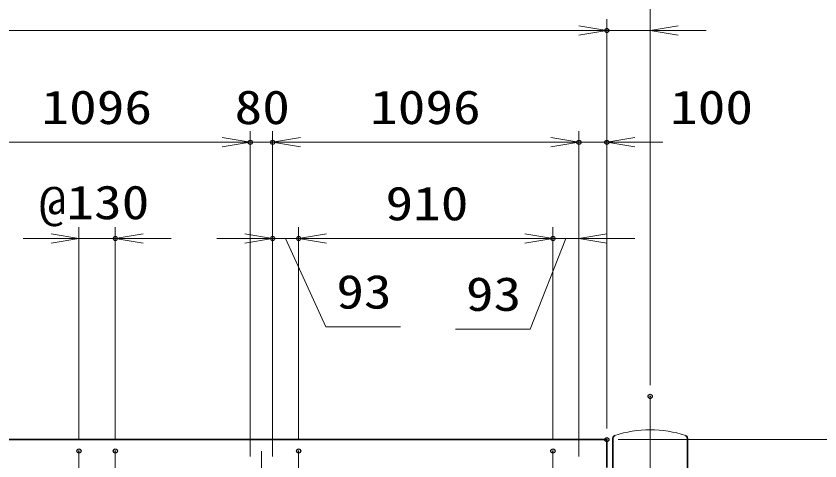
# Model space of a CAD drawing. Units: millimetres at full size. Extents: x -11880 to 11880, y -8400 to 8400.
# Drawn here: x 3734 to 6611, y 663 to 2254 of the extents above; entities that cross this region are included whole.
import ezdxf
from ezdxf.enums import TextEntityAlignment as Align

# ---------------------------------------------------------------- set-up
doc = ezdxf.new("R2010")
doc.units = ezdxf.units.MM
doc.header["$LTSCALE"] = 30
doc.header["$PDMODE"] = 32
doc.header["$PDSIZE"] = 15
doc.linetypes.add('USER1', pattern=[18, 12, -1.5, 3, -1.5])
for name, color, linetype, lineweight in [('0-1_外形線', 7, 'Continuous', 35), ('0-2_軸線', 200, 'USER1', 15), ('0-4_寸法線', 4, 'Continuous', 18), ('0-5_0', 7, 'Continuous', 18)]:
    doc.layers.add(name, color=color, linetype=linetype, lineweight=lineweight)
doc.layers.add('0-6_Defpoints', color=7, linetype='Continuous')
doc.styles.add('ＭＳ ゴシック', font='')
doc.styles.get('ＭＳ ゴシック').set_extended_font_data('MS Gothic')

# ---------------------------------------------------------------- blocks, each defined once
blk = doc.blocks.new('_Open')
at = {"layer": '0-5_0', "color": 4}
blk.add_line((-30, 5), (0, 0), dxfattribs=at)
blk.add_lwpolyline([(-30, -5), (0, 0), (-30, 0)], dxfattribs=at)

msp = doc.modelspace()

# ---------------------------------------------------------------- linework, layer by layer
at = {"layer": '0-1_外形線'}
for p, q in [((5848.17, 738.86), (5848.17, 638.86)), ((5869.47, -441.14), (5869.47, 738.86)), ((6136.87, 738.86), (6136.87, -736.14))]:
    msp.add_line(p, q, dxfattribs=at)
msp.add_lwpolyline([(5848.17, 738.86), (-151.83, 738.86), (-151.83, 171.36)], dxfattribs=at)
for centre, start, end in [((5889.47, 738.86), 131.40962, 180), ((6116.87, 738.86), 0, 48.59038)]:
    msp.add_arc(centre, 20, start, end, dxfattribs=at)
at = {"layer": '0-2_軸線'}
for p, q in [((6003.17, 893.43), (6003.17, -1640.61)), ((3959.17, 697.86), (3959.17, -600.14)), ((4089.17, 697.86), (4089.17, -600.14)), ((4612.17, -600.14), (4612.17, 697.86)), ((4745.17, -600.14), (4745.17, 697.86)), ((5655.17, 697.86), (5655.17, -600.14))]:
    msp.add_line(p, q, dxfattribs=at)
at = {"layer": '0-4_寸法線'}
for p, q in [((6003.17, 933.43), (6003.17, 2586)), ((5848.17, 778.86), (5848.17, 2242.59)), ((5848.17, 778.86), (5848.17, 2242.59)), ((6003.17, 933.43), (6003.17, 2242.59)), ((-151.83, 2202.59), (5848.17, 2202.59)), ((5748.17, 2202.59), (5648.17, 2202.59)), ((6003.17, 2202.59), (5848.17, 2202.59)), ((6103.17, 2202.59), (6203.17, 2202.59)), ((4572.17, 678.86), (4572.17, 1842.59)), ((4572.17, 678.86), (4572.17, 1842.59)), ((4652.17, 678.86), (4652.17, 1842.59)), ((4652.17, 678.86), (4652.17, 1842.59)), ((5748.17, 678.86), (5748.17, 1842.59)), ((5748.17, 678.86), (5748.17, 1842.59)), ((5848.17, 778.86), (5848.17, 1842.59)), ((3476.17, 1802.59), (4572.17, 1802.59)), ((4472.17, 1802.59), (4372.17, 1802.59)), ((4572.17, 1802.59), (4652.17, 1802.59)), ((4652.17, 1802.59), (5748.17, 1802.59)), ((4752.17, 1802.59), (4852.17, 1802.59)), ((5648.17, 1802.59), (5548.17, 1802.59)), ((5748.17, 1802.59), (5848.17, 1802.59)), ((5948.17, 1802.59), (6048.17, 1802.59)), ((3959.17, 737.86), (3959.17, 1498.34)), ((4089.17, 737.86), (4089.17, 1498.34)), ((4652.17, 678.86), (4652.17, 1498.34)), ((4745.17, 737.86), (4745.17, 1498.34)), ((4745.17, 737.86), (4745.17, 1498.34)), ((5655.17, 737.86), (5655.17, 1498.34)), ((5655.17, 737.86), (5655.17, 1498.34)), ((5748.17, 678.86), (5748.17, 1498.34)), ((3859.17, 1458.34), (3759.17, 1458.34)), ((3959.17, 1458.34), (4089.17, 1458.34)), ((4189.17, 1458.34), (4289.17, 1458.34)), ((4552.17, 1458.34), (4452.17, 1458.34)), ((4745.17, 1458.34), (4652.17, 1458.34)), ((5655.17, 1458.34), (4745.17, 1458.34)), ((4845.17, 1458.34), (4945.17, 1458.34)), ((5555.17, 1458.34), (5455.17, 1458.34)), ((5748.17, 1458.34), (5655.17, 1458.34)), ((5848.17, 1458.34), (5948.17, 1458.34)), ((5888.17, 738.86), (7840.4, 738.86)), ((5888.17, 738.86), (8240.4, 738.86)), ((5888.17, 738.86), (8640.4, 738.86))]:
    msp.add_line(p, q, dxfattribs=at)
for points in [[(4698.67, 1458.34), (4842.62, 1142.44), (5109.82, 1142.44)], [(5701.67, 1458.34), (5573.49, 1134.36), (5306.29, 1134.36)]]:
    msp.add_lwpolyline(points, dxfattribs=at)
at = {"layer": '0-5_0'}
msp.add_arc((6003.17, 361.09), 412.77, 72.0912, 107.9088, dxfattribs=at)
at = {"layer": '0-6_Defpoints'}
for p in [(5848.17, 2202.59), (4572.17, 1802.59), (4652.17, 1802.59), (5748.17, 1802.59), (5848.17, 1802.59), (4089.17, 1458.34), (4652.17, 1458.34), (4745.17, 1458.34), (5655.17, 1458.34), (6003.17, 893.43), (5848.17, 738.86), (5848.17, 738.86), (3959.17, 697.86), (4089.17, 697.86), (4745.17, 697.86), (5655.17, 697.86)]:
    msp.add_point(p, dxfattribs=at)

# ---------------------------------------------------------------- block references
at = {"layer": '0-4_寸法線', "xscale": 3.333333, "yscale": 3.333333}
for p in [(5848.17, 2202.59), (5848.17, 2202.59), (4572.17, 1802.59), (4572.17, 1802.59), (5748.17, 1802.59), (5748.17, 1802.59), (3959.17, 1458.34), (4652.17, 1458.34), (5655.17, 1458.34), (5655.17, 1458.34)]:
    msp.add_blockref('_Open', p, dxfattribs=at)
at = {"layer": '0-4_寸法線', "xscale": 3.333333, "yscale": 3.333333, "rotation": 180}
for p in [(6003.17, 2202.59), (4652.17, 1802.59), (4652.17, 1802.59), (5848.17, 1802.59), (4089.17, 1458.34), (4745.17, 1458.34), (4745.17, 1458.34), (5748.17, 1458.34)]:
    msp.add_blockref('_Open', p, dxfattribs=at)

# ---------------------------------------------------------------- texts
at = {"layer": '0-4_寸法線', "color": 254, "style": 'ＭＳ ゴシック', "width": 1.2}
for s, p in [('1096', (3824.97, 1831.27)), ('80', (4516.17, 1831.27)), ('1096', (5000.97, 1831.27)), ('100', (6074.52, 1831.27)), ('@130', (3815.37, 1491.03)), ('910', (5056.17, 1487.03)), ('93', (4880.22, 1171.13)), ('93', (5343.89, 1163.04))]:
    msp.add_text(s, height=121.2, dxfattribs=at).set_placement(p, align=Align.BOTTOM_LEFT)

doc.saveas('drawing.dxf')
